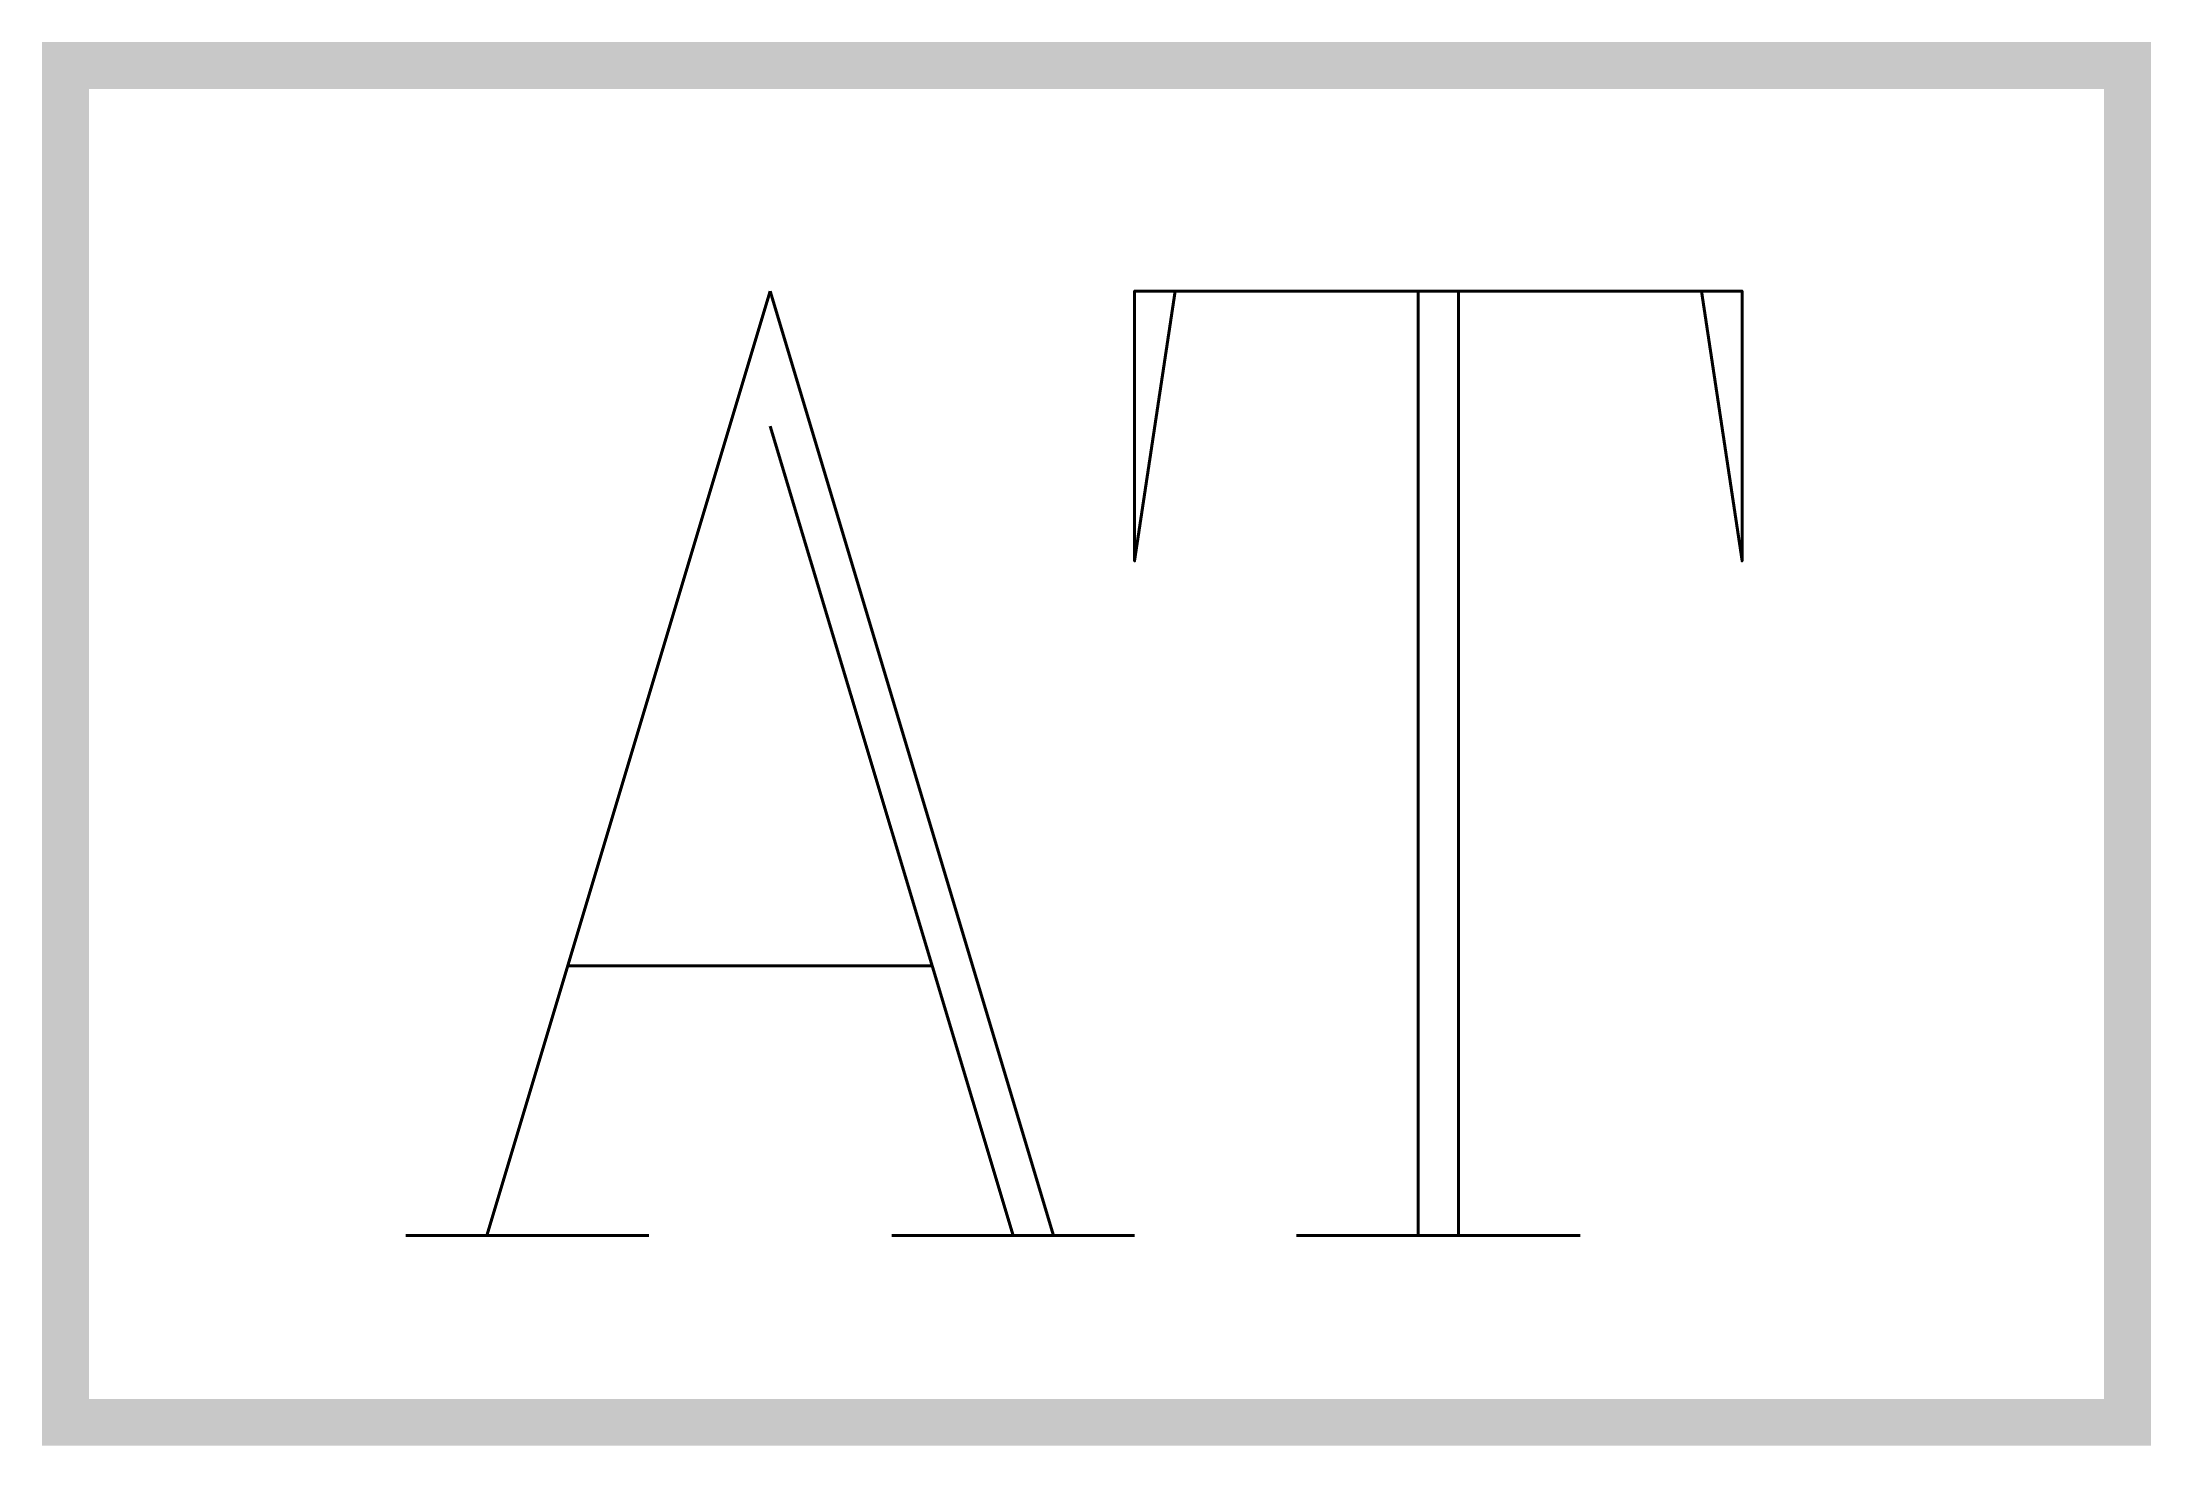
# Model space of a CAD drawing. Header units: inches. Extents: x -13.3 to 20.3, y -11.6 to 10.9.
import ezdxf

# ---------------------------------------------------------------- set-up
doc = ezdxf.new("R2010")
doc.units = ezdxf.units.IN
doc.header["$LTSCALE"] = 48
doc.header["$MEASUREMENT"] = 0
doc.styles.add('FSL12-1', font='complex.shx')

msp = doc.modelspace()

# ---------------------------------------------------------------- wipeouts: each hides what was drawn before it
msp.add_wipeout([(-12.957, 10.5), (19.969, 10.5), (19.969, -11.175), (-12.957, -11.175)])

# ---------------------------------------------------------------- next in the draw order: linework, layer by layer
at = {"linetype": 'Continuous', "const_width": 0.75}
msp.add_lwpolyline([(-12.957, 10.5), (19.969, 10.5), (19.969, -11.175), (-12.957, -11.175)], close=True, dxfattribs=at)

# ---------------------------------------------------------------- next in the draw order: texts
at = {"linetype": 'Continuous', "insert": (-8.171, 6.897), "char_height": 15.0885, "width": 49.28917, "attachment_point": 1, "style": 'FSL12-1'}
msp.add_mtext('{\\T0.8;AT}', dxfattribs=at)

doc.saveas('drawing.dxf')
